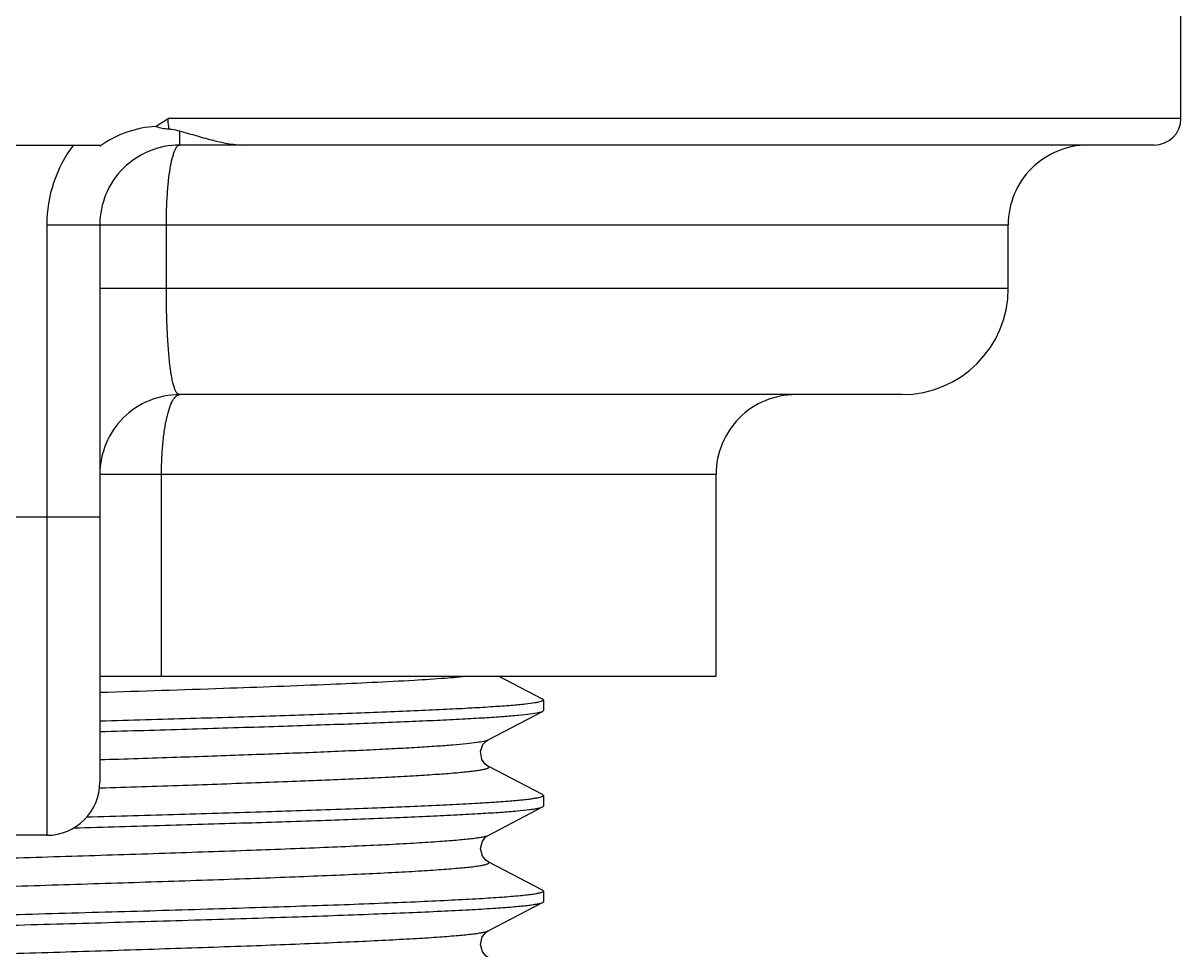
# Model space of a CAD drawing. Header units: millimetres. Extents: x 3495 to 4455, y 26793 to 27144.
# Drawn here: x 3812.52 to 3834.26, y 26970.63 to 26988.04 of the extents above; entities that cross this region are included whole.
import ezdxf

# ---------------------------------------------------------------- set-up
doc = ezdxf.new("R2010")
doc.units = ezdxf.units.MM

msp = doc.modelspace()

# ---------------------------------------------------------------- linework, layer by layer
for points in [[(3834.256, 26986.247), (3834.256, 26986.247), (3834.256, 26988.74), (3834.256, 26988.74)], [(3815.006, 26986.098), (3815.082, 26986.15), (3815.161, 26986.199), (3815.24, 26986.247)], [(3834.256, 26986.247), (3834.256, 26986.247), (3815.24, 26986.247), (3815.24, 26986.247)], [(3833.757, 26985.749), (3834.033, 26985.749), (3834.256, 26985.971), (3834.256, 26986.247)], [(3815.455, 26986.015), (3815.455, 26986.015), (3815.455, 26985.749), (3815.455, 26985.749)], [(3810.168, 26985.749), (3810.168, 26985.749), (3813.958, 26985.749), (3813.958, 26985.749)], [(3813.46, 26985.749), (3813.136, 26985.317), (3812.961, 26984.792), (3812.961, 26984.253)], [(3813.958, 26985.749), (3813.958, 26985.749), (3813.958, 26985.725), (3813.958, 26985.725)], [(3813.967, 26985.732), (3813.964, 26985.73), (3813.962, 26985.728), (3813.958, 26985.725)], [(3833.757, 26985.749), (3833.757, 26985.749), (3815.455, 26985.749), (3815.455, 26985.749)], [(3812.961, 26984.253), (3812.961, 26984.253), (3831.014, 26984.253), (3831.014, 26984.253)], [(3812.961, 26984.253), (3812.961, 26984.253), (3812.961, 26972.786), (3812.961, 26972.786)], [(3813.958, 26984.253), (3813.958, 26984.253), (3813.958, 26973.783), (3813.958, 26973.783)], [(3815.206, 26983.057), (3815.206, 26983.057), (3815.206, 26984.253), (3815.206, 26984.253)], [(3831.014, 26983.057), (3831.014, 26983.057), (3831.014, 26984.253), (3831.014, 26984.253)], [(3815.206, 26983.057), (3815.206, 26983.057), (3813.958, 26983.057), (3813.958, 26983.057)], [(3821.248, 26983.057), (3821.248, 26983.057), (3815.206, 26983.057), (3815.206, 26983.057)], [(3831.014, 26983.057), (3831.014, 26983.057), (3821.248, 26983.057), (3821.248, 26983.057)], [(3829.019, 26981.062), (3830.121, 26981.062), (3831.014, 26981.955), (3831.014, 26983.057)], [(3829.019, 26981.062), (3829.019, 26981.062), (3815.455, 26981.062), (3815.455, 26981.062)], [(3813.958, 26979.566), (3813.958, 26979.566), (3825.529, 26979.566), (3825.529, 26979.566)], [(3815.115, 26975.777), (3815.115, 26975.777), (3815.115, 26979.566), (3815.115, 26979.566)], [(3825.529, 26975.777), (3825.529, 26975.777), (3825.529, 26979.566), (3825.529, 26979.566)], [(3810.168, 26978.768), (3810.168, 26978.768), (3813.958, 26978.768), (3813.958, 26978.768)], [(3813.958, 26975.777), (3813.958, 26975.777), (3825.529, 26975.777), (3825.529, 26975.777)], [(3822.272, 26975.344), (3822.272, 26975.344), (3821.441, 26975.777), (3821.441, 26975.777)], [(3822.286, 26975.328), (3822.286, 26975.328), (3822.272, 26975.344), (3822.272, 26975.344)], [(3822.286, 26975.328), (3822.286, 26975.328), (3822.286, 26975.129), (3822.286, 26975.129)], [(3821.248, 26974.58), (3821.248, 26974.58), (3822.272, 26975.114), (3822.272, 26975.114)], [(3822.272, 26975.114), (3822.272, 26975.114), (3822.286, 26975.129), (3822.286, 26975.129)], [(3822.272, 26973.549), (3822.272, 26973.549), (3821.248, 26974.083), (3821.248, 26974.083)], [(3812.961, 26972.786), (3813.511, 26972.786), (3813.958, 26973.232), (3813.958, 26973.783)], [(3822.286, 26973.534), (3822.286, 26973.534), (3822.272, 26973.549), (3822.272, 26973.549)], [(3822.286, 26973.534), (3822.286, 26973.534), (3822.286, 26973.334), (3822.286, 26973.334)], [(3821.248, 26972.785), (3821.248, 26972.785), (3822.272, 26973.319), (3822.272, 26973.319)], [(3822.272, 26973.319), (3822.272, 26973.319), (3822.286, 26973.334), (3822.286, 26973.334)], [(3812.961, 26972.786), (3812.961, 26972.786), (3811.166, 26972.786), (3811.166, 26972.786)], [(3822.272, 26971.754), (3822.272, 26971.754), (3821.248, 26972.288), (3821.248, 26972.288)], [(3822.286, 26971.739), (3822.286, 26971.739), (3822.272, 26971.754), (3822.272, 26971.754)], [(3822.286, 26971.739), (3822.286, 26971.739), (3822.286, 26971.539), (3822.286, 26971.539)], [(3821.248, 26970.99), (3821.248, 26970.99), (3822.272, 26971.525), (3822.272, 26971.525)], [(3822.272, 26971.525), (3822.272, 26971.525), (3822.286, 26971.539), (3822.286, 26971.539)]]:
    msp.add_open_spline(points, degree=3)
for points, knots in [([(3815.006, 26986.098), (3814.822, 26986.088), (3814.637, 26986.051), (3814.462, 26985.99), (3814.462, 26985.99), (3814.286, 26985.928), (3814.119, 26985.841), (3813.967, 26985.732)], [0, 0, 0, 0, 0.5, 0.5, 0.5, 0.5, 1, 1, 1, 1]), ([(3815.01, 26986.098), (3815.049, 26986.085), (3815.089, 26986.074), (3815.13, 26986.067), (3815.13, 26986.067), (3815.171, 26986.059), (3815.214, 26986.054), (3815.256, 26986.051)], [0, 0, 0, 0, 0.5, 0.5, 0.5, 0.5, 1, 1, 1, 1]), ([(3815.256, 26986.051), (3815.254, 26986.066), (3815.251, 26986.082), (3815.25, 26986.098), (3815.25, 26986.098), (3815.243, 26986.148), (3815.24, 26986.197), (3815.24, 26986.247)], [0, 0, 0, 0, 0.5, 0.5, 0.5, 0.5, 1, 1, 1, 1]), ([(3815.256, 26986.051), (3815.273, 26986.049), (3815.29, 26986.048), (3815.307, 26986.045), (3815.307, 26986.045), (3815.357, 26986.039), (3815.406, 26986.029), (3815.455, 26986.015)], [0, 0, 0, 0, 0.5, 0.5, 0.5, 0.5, 1, 1, 1, 1]), ([(3815.455, 26986.015), (3815.564, 26985.984), (3815.673, 26985.951), (3815.782, 26985.921), (3815.782, 26985.921), (3815.887, 26985.89), (3815.991, 26985.861), (3816.097, 26985.834), (3816.097, 26985.834), (3816.291, 26985.786), (3816.489, 26985.749), (3816.688, 26985.749)], [0, 0, 0, 0, 0.333333, 0.333333, 0.333333, 0.333333, 0.666667, 0.666667, 0.666667, 0.666667, 1, 1, 1, 1]), ([(3815.455, 26985.749), (3815.058, 26985.749), (3814.677, 26985.591), (3814.396, 26985.311), (3814.396, 26985.311), (3814.116, 26985.03), (3813.958, 26984.649), (3813.958, 26984.253)], [0, 0, 0, 0, 0.5, 0.5, 0.5, 0.5, 1, 1, 1, 1]), ([(3815.206, 26984.253), (3815.206, 26984.443), (3815.212, 26984.634), (3815.225, 26984.826), (3815.225, 26984.826), (3815.231, 26984.912), (3815.239, 26984.998), (3815.248, 26985.084), (3815.248, 26985.084), (3815.256, 26985.16), (3815.266, 26985.235), (3815.279, 26985.311), (3815.279, 26985.311), (3815.289, 26985.373), (3815.301, 26985.435), (3815.317, 26985.496), (3815.317, 26985.496), (3815.323, 26985.522), (3815.329, 26985.547), (3815.338, 26985.572), (3815.338, 26985.572), (3815.344, 26985.593), (3815.351, 26985.614), (3815.359, 26985.635), (3815.359, 26985.635), (3815.366, 26985.651), (3815.374, 26985.668), (3815.382, 26985.684), (3815.382, 26985.684), (3815.389, 26985.696), (3815.397, 26985.709), (3815.406, 26985.72), (3815.406, 26985.72), (3815.419, 26985.735), (3815.436, 26985.749), (3815.455, 26985.749)], [0, 0, 0, 0, 0.111111, 0.111111, 0.111111, 0.111111, 0.222222, 0.222222, 0.222222, 0.222222, 0.333333, 0.333333, 0.333333, 0.333333, 0.444444, 0.444444, 0.444444, 0.444444, 0.555556, 0.555556, 0.555556, 0.555556, 0.666667, 0.666667, 0.666667, 0.666667, 0.777778, 0.777778, 0.777778, 0.777778, 0.888889, 0.888889, 0.888889, 0.888889, 1, 1, 1, 1]), ([(3832.511, 26985.749), (3832.113, 26985.749), (3831.733, 26985.591), (3831.453, 26985.311), (3831.453, 26985.311), (3831.172, 26985.03), (3831.014, 26984.649), (3831.014, 26984.253)], [0, 0, 0, 0, 0.5, 0.5, 0.5, 0.5, 1, 1, 1, 1]), ([(3815.455, 26981.062), (3815.445, 26981.062), (3815.435, 26981.066), (3815.426, 26981.071), (3815.426, 26981.071), (3815.416, 26981.078), (3815.407, 26981.087), (3815.4, 26981.098), (3815.4, 26981.098), (3815.39, 26981.112), (3815.382, 26981.127), (3815.375, 26981.143), (3815.375, 26981.143), (3815.365, 26981.164), (3815.358, 26981.185), (3815.351, 26981.206), (3815.351, 26981.206), (3815.343, 26981.233), (3815.335, 26981.259), (3815.328, 26981.286), (3815.328, 26981.286), (3815.321, 26981.318), (3815.314, 26981.351), (3815.308, 26981.384), (3815.308, 26981.384), (3815.293, 26981.465), (3815.281, 26981.546), (3815.272, 26981.627), (3815.272, 26981.627), (3815.26, 26981.727), (3815.251, 26981.828), (3815.244, 26981.928), (3815.244, 26981.928), (3815.235, 26982.045), (3815.228, 26982.161), (3815.223, 26982.276), (3815.223, 26982.276), (3815.217, 26982.403), (3815.213, 26982.531), (3815.21, 26982.658), (3815.21, 26982.658), (3815.208, 26982.791), (3815.206, 26982.924), (3815.206, 26983.057)], [0, 0, 0, 0, 0.090909, 0.090909, 0.090909, 0.090909, 0.181818, 0.181818, 0.181818, 0.181818, 0.272727, 0.272727, 0.272727, 0.272727, 0.363636, 0.363636, 0.363636, 0.363636, 0.454545, 0.454545, 0.454545, 0.454545, 0.545455, 0.545455, 0.545455, 0.545455, 0.636364, 0.636364, 0.636364, 0.636364, 0.727273, 0.727273, 0.727273, 0.727273, 0.818182, 0.818182, 0.818182, 0.818182, 0.909091, 0.909091, 0.909091, 0.909091, 1, 1, 1, 1]), ([(3815.455, 26981.062), (3815.058, 26981.062), (3814.677, 26980.905), (3814.396, 26980.624), (3814.396, 26980.624), (3814.116, 26980.344), (3813.958, 26979.963), (3813.958, 26979.566)], [0, 0, 0, 0, 0.5, 0.5, 0.5, 0.5, 1, 1, 1, 1]), ([(3815.115, 26979.566), (3815.115, 26979.664), (3815.117, 26979.761), (3815.122, 26979.858), (3815.122, 26979.858), (3815.126, 26979.951), (3815.132, 26980.045), (3815.141, 26980.138), (3815.141, 26980.138), (3815.149, 26980.225), (3815.16, 26980.311), (3815.172, 26980.398), (3815.172, 26980.398), (3815.184, 26980.473), (3815.197, 26980.549), (3815.215, 26980.624), (3815.215, 26980.624), (3815.229, 26980.687), (3815.245, 26980.749), (3815.266, 26980.81), (3815.266, 26980.81), (3815.282, 26980.857), (3815.3, 26980.905), (3815.324, 26980.949), (3815.324, 26980.949), (3815.334, 26980.965), (3815.344, 26980.982), (3815.356, 26980.998), (3815.356, 26980.998), (3815.366, 26981.01), (3815.376, 26981.023), (3815.388, 26981.033), (3815.388, 26981.033), (3815.407, 26981.049), (3815.431, 26981.062), (3815.455, 26981.062)], [0, 0, 0, 0, 0.111111, 0.111111, 0.111111, 0.111111, 0.222222, 0.222222, 0.222222, 0.222222, 0.333333, 0.333333, 0.333333, 0.333333, 0.444444, 0.444444, 0.444444, 0.444444, 0.555556, 0.555556, 0.555556, 0.555556, 0.666667, 0.666667, 0.666667, 0.666667, 0.777778, 0.777778, 0.777778, 0.777778, 0.888889, 0.888889, 0.888889, 0.888889, 1, 1, 1, 1]), ([(3827.024, 26981.062), (3826.628, 26981.062), (3826.247, 26980.905), (3825.966, 26980.624), (3825.966, 26980.624), (3825.686, 26980.344), (3825.529, 26979.963), (3825.529, 26979.566)], [0, 0, 0, 0, 0.5, 0.5, 0.5, 0.5, 1, 1, 1, 1]), ([(3813.965, 26975.471), (3814.735, 26975.496), (3815.505, 26975.521), (3816.276, 26975.548), (3816.276, 26975.548), (3816.947, 26975.572), (3817.618, 26975.597), (3818.288, 26975.624), (3818.288, 26975.624), (3818.812, 26975.647), (3819.334, 26975.67), (3819.858, 26975.701), (3819.858, 26975.701), (3820.051, 26975.712), (3820.246, 26975.725), (3820.439, 26975.739), (3820.439, 26975.739), (3820.584, 26975.75), (3820.728, 26975.762), (3820.872, 26975.777)], [0, 0, 0, 0, 0.2, 0.2, 0.2, 0.2, 0.4, 0.4, 0.4, 0.4, 0.6, 0.6, 0.6, 0.6, 0.8, 0.8, 0.8, 0.8, 1, 1, 1, 1]), ([(3813.962, 26974.933), (3814.529, 26974.949), (3815.096, 26974.966), (3815.662, 26974.983), (3815.662, 26974.983), (3816.194, 26974.999), (3816.725, 26975.015), (3817.256, 26975.032), (3817.256, 26975.032), (3817.736, 26975.048), (3818.215, 26975.064), (3818.694, 26975.082), (3818.694, 26975.082), (3818.91, 26975.089), (3819.126, 26975.097), (3819.342, 26975.107), (3819.342, 26975.107), (3819.539, 26975.114), (3819.737, 26975.122), (3819.935, 26975.131), (3819.935, 26975.131), (3820.113, 26975.139), (3820.291, 26975.147), (3820.469, 26975.156), (3820.469, 26975.156), (3820.626, 26975.163), (3820.783, 26975.171), (3820.94, 26975.18), (3820.94, 26975.18), (3821.076, 26975.188), (3821.21, 26975.196), (3821.345, 26975.205), (3821.345, 26975.205), (3821.457, 26975.213), (3821.569, 26975.22), (3821.681, 26975.229), (3821.681, 26975.229), (3821.769, 26975.237), (3821.857, 26975.245), (3821.944, 26975.254), (3821.944, 26975.254), (3822.008, 26975.261), (3822.071, 26975.269), (3822.134, 26975.279), (3822.134, 26975.279), (3822.157, 26975.283), (3822.178, 26975.287), (3822.201, 26975.292), (3822.201, 26975.292), (3822.217, 26975.295), (3822.233, 26975.299), (3822.248, 26975.304), (3822.248, 26975.304), (3822.258, 26975.307), (3822.267, 26975.31), (3822.277, 26975.316), (3822.277, 26975.316), (3822.282, 26975.319), (3822.286, 26975.323), (3822.286, 26975.328)], [0, 0, 0, 0, 0.066667, 0.066667, 0.066667, 0.066667, 0.133333, 0.133333, 0.133333, 0.133333, 0.2, 0.2, 0.2, 0.2, 0.266667, 0.266667, 0.266667, 0.266667, 0.333333, 0.333333, 0.333333, 0.333333, 0.4, 0.4, 0.4, 0.4, 0.466667, 0.466667, 0.466667, 0.466667, 0.533333, 0.533333, 0.533333, 0.533333, 0.6, 0.6, 0.6, 0.6, 0.666667, 0.666667, 0.666667, 0.666667, 0.733333, 0.733333, 0.733333, 0.733333, 0.8, 0.8, 0.8, 0.8, 0.866667, 0.866667, 0.866667, 0.866667, 0.933333, 0.933333, 0.933333, 0.933333, 1, 1, 1, 1]), ([(3813.962, 26974.733), (3814.508, 26974.749), (3815.053, 26974.765), (3815.598, 26974.782), (3815.598, 26974.782), (3816.111, 26974.797), (3816.625, 26974.812), (3817.137, 26974.829), (3817.137, 26974.829), (3817.604, 26974.844), (3818.07, 26974.86), (3818.537, 26974.876), (3818.537, 26974.876), (3818.944, 26974.891), (3819.351, 26974.906), (3819.757, 26974.924), (3819.757, 26974.924), (3819.935, 26974.931), (3820.112, 26974.94), (3820.29, 26974.948), (3820.29, 26974.948), (3820.448, 26974.955), (3820.607, 26974.963), (3820.766, 26974.971), (3820.766, 26974.971), (3820.904, 26974.979), (3821.043, 26974.987), (3821.181, 26974.995), (3821.181, 26974.995), (3821.298, 26975.003), (3821.416, 26975.01), (3821.534, 26975.018), (3821.534, 26975.018), (3821.629, 26975.026), (3821.726, 26975.033), (3821.821, 26975.043), (3821.821, 26975.043), (3821.894, 26975.049), (3821.967, 26975.057), (3822.04, 26975.067), (3822.04, 26975.067), (3822.091, 26975.072), (3822.142, 26975.08), (3822.192, 26975.09), (3822.192, 26975.09), (3822.207, 26975.093), (3822.224, 26975.097), (3822.241, 26975.102), (3822.241, 26975.102), (3822.251, 26975.105), (3822.262, 26975.109), (3822.272, 26975.114)], [0, 0, 0, 0, 0.076923, 0.076923, 0.076923, 0.076923, 0.153846, 0.153846, 0.153846, 0.153846, 0.230769, 0.230769, 0.230769, 0.230769, 0.307692, 0.307692, 0.307692, 0.307692, 0.384615, 0.384615, 0.384615, 0.384615, 0.461538, 0.461538, 0.461538, 0.461538, 0.538462, 0.538462, 0.538462, 0.538462, 0.615385, 0.615385, 0.615385, 0.615385, 0.692308, 0.692308, 0.692308, 0.692308, 0.769231, 0.769231, 0.769231, 0.769231, 0.846154, 0.846154, 0.846154, 0.846154, 0.923077, 0.923077, 0.923077, 0.923077, 1, 1, 1, 1]), ([(3813.958, 26974.207), (3814.437, 26974.222), (3814.915, 26974.238), (3815.394, 26974.254), (3815.394, 26974.254), (3815.843, 26974.269), (3816.292, 26974.284), (3816.741, 26974.301), (3816.741, 26974.301), (3817.149, 26974.316), (3817.557, 26974.33), (3817.964, 26974.347), (3817.964, 26974.347), (3818.321, 26974.361), (3818.676, 26974.377), (3819.032, 26974.394), (3819.032, 26974.394), (3819.187, 26974.401), (3819.342, 26974.409), (3819.497, 26974.417), (3819.497, 26974.417), (3819.636, 26974.424), (3819.775, 26974.432), (3819.914, 26974.44), (3819.914, 26974.44), (3820.035, 26974.448), (3820.157, 26974.455), (3820.278, 26974.463), (3820.278, 26974.463), (3820.382, 26974.471), (3820.485, 26974.478), (3820.588, 26974.487), (3820.588, 26974.487), (3820.673, 26974.493), (3820.758, 26974.501), (3820.841, 26974.51), (3820.841, 26974.51), (3820.906, 26974.517), (3820.972, 26974.524), (3821.037, 26974.533), (3821.037, 26974.533), (3821.082, 26974.54), (3821.127, 26974.546), (3821.172, 26974.556), (3821.172, 26974.556), (3821.187, 26974.56), (3821.203, 26974.564), (3821.217, 26974.568), (3821.217, 26974.568), (3821.228, 26974.571), (3821.238, 26974.575), (3821.248, 26974.58)], [0, 0, 0, 0, 0.076923, 0.076923, 0.076923, 0.076923, 0.153846, 0.153846, 0.153846, 0.153846, 0.230769, 0.230769, 0.230769, 0.230769, 0.307692, 0.307692, 0.307692, 0.307692, 0.384615, 0.384615, 0.384615, 0.384615, 0.461538, 0.461538, 0.461538, 0.461538, 0.538462, 0.538462, 0.538462, 0.538462, 0.615385, 0.615385, 0.615385, 0.615385, 0.692308, 0.692308, 0.692308, 0.692308, 0.769231, 0.769231, 0.769231, 0.769231, 0.846154, 0.846154, 0.846154, 0.846154, 0.923077, 0.923077, 0.923077, 0.923077, 1, 1, 1, 1]), ([(3821.248, 26974.083), (3821.248, 26974.083), (3821.24, 26974.087), (3821.24, 26974.087), (3821.24, 26974.087), (3821.24, 26974.087), (3821.195, 26974.121), (3821.195, 26974.121), (3821.195, 26974.121), (3821.195, 26974.121), (3821.13, 26974.212), (3821.13, 26974.212), (3821.13, 26974.212), (3821.13, 26974.212), (3821.104, 26974.359), (3821.104, 26974.359), (3821.104, 26974.359), (3821.104, 26974.359), (3821.151, 26974.489), (3821.151, 26974.489), (3821.151, 26974.489), (3821.151, 26974.489), (3821.212, 26974.556), (3821.212, 26974.556), (3821.212, 26974.556), (3821.212, 26974.556), (3821.248, 26974.58), (3821.248, 26974.58)], [0, 0, 0, 0, 0.142857, 0.142857, 0.142857, 0.142857, 0.285714, 0.285714, 0.285714, 0.285714, 0.428571, 0.428571, 0.428571, 0.428571, 0.571429, 0.571429, 0.571429, 0.571429, 0.714286, 0.714286, 0.714286, 0.714286, 0.857143, 0.857143, 0.857143, 0.857143, 1, 1, 1, 1]), ([(3813.962, 26973.677), (3814.483, 26973.693), (3815.003, 26973.71), (3815.524, 26973.727), (3815.524, 26973.727), (3816.008, 26973.744), (3816.493, 26973.76), (3816.977, 26973.779), (3816.977, 26973.779), (3817.2, 26973.786), (3817.425, 26973.795), (3817.648, 26973.804), (3817.648, 26973.804), (3817.857, 26973.812), (3818.066, 26973.82), (3818.275, 26973.829), (3818.275, 26973.829), (3818.468, 26973.837), (3818.66, 26973.846), (3818.853, 26973.854), (3818.853, 26973.854), (3819.028, 26973.863), (3819.203, 26973.871), (3819.377, 26973.88), (3819.377, 26973.88), (3819.533, 26973.888), (3819.689, 26973.896), (3819.844, 26973.905), (3819.844, 26973.905), (3819.979, 26973.913), (3820.114, 26973.922), (3820.249, 26973.931), (3820.249, 26973.931), (3820.363, 26973.938), (3820.477, 26973.947), (3820.59, 26973.956), (3820.59, 26973.956), (3820.638, 26973.96), (3820.687, 26973.964), (3820.735, 26973.969), (3820.735, 26973.969), (3820.777, 26973.973), (3820.821, 26973.977), (3820.863, 26973.981), (3820.863, 26973.981), (3820.9, 26973.986), (3820.937, 26973.99), (3820.974, 26973.994), (3820.974, 26973.994), (3821.005, 26973.998), (3821.036, 26974.002), (3821.067, 26974.007), (3821.067, 26974.007), (3821.092, 26974.011), (3821.117, 26974.015), (3821.142, 26974.02), (3821.142, 26974.02), (3821.161, 26974.023), (3821.18, 26974.027), (3821.2, 26974.032), (3821.2, 26974.032), (3821.207, 26974.034), (3821.214, 26974.036), (3821.221, 26974.039), (3821.221, 26974.039), (3821.227, 26974.04), (3821.233, 26974.043), (3821.239, 26974.045), (3821.239, 26974.045), (3821.243, 26974.047), (3821.247, 26974.049), (3821.251, 26974.051), (3821.251, 26974.051), (3821.254, 26974.053), (3821.257, 26974.055), (3821.259, 26974.058), (3821.259, 26974.058), (3821.262, 26974.06), (3821.263, 26974.061), (3821.264, 26974.064), (3821.264, 26974.064), (3821.264, 26974.066), (3821.264, 26974.069), (3821.263, 26974.07), (3821.263, 26974.07), (3821.262, 26974.073), (3821.259, 26974.075), (3821.258, 26974.077), (3821.258, 26974.077), (3821.254, 26974.08), (3821.251, 26974.081), (3821.248, 26974.083)], [0, 0, 0, 0, 0.043478, 0.043478, 0.043478, 0.043478, 0.086957, 0.086957, 0.086957, 0.086957, 0.130435, 0.130435, 0.130435, 0.130435, 0.173913, 0.173913, 0.173913, 0.173913, 0.217391, 0.217391, 0.217391, 0.217391, 0.26087, 0.26087, 0.26087, 0.26087, 0.304348, 0.304348, 0.304348, 0.304348, 0.347826, 0.347826, 0.347826, 0.347826, 0.391304, 0.391304, 0.391304, 0.391304, 0.434783, 0.434783, 0.434783, 0.434783, 0.478261, 0.478261, 0.478261, 0.478261, 0.521739, 0.521739, 0.521739, 0.521739, 0.565217, 0.565217, 0.565217, 0.565217, 0.608696, 0.608696, 0.608696, 0.608696, 0.652174, 0.652174, 0.652174, 0.652174, 0.695652, 0.695652, 0.695652, 0.695652, 0.73913, 0.73913, 0.73913, 0.73913, 0.782609, 0.782609, 0.782609, 0.782609, 0.826087, 0.826087, 0.826087, 0.826087, 0.869565, 0.869565, 0.869565, 0.869565, 0.913043, 0.913043, 0.913043, 0.913043, 0.956522, 0.956522, 0.956522, 0.956522, 1, 1, 1, 1]), ([(3813.707, 26973.131), (3814.288, 26973.147), (3814.87, 26973.165), (3815.451, 26973.181), (3815.451, 26973.181), (3815.996, 26973.198), (3816.542, 26973.215), (3817.088, 26973.232), (3817.088, 26973.232), (3817.583, 26973.248), (3818.077, 26973.264), (3818.571, 26973.282), (3818.571, 26973.282), (3818.794, 26973.29), (3819.017, 26973.298), (3819.239, 26973.308), (3819.239, 26973.308), (3819.444, 26973.315), (3819.647, 26973.323), (3819.852, 26973.333), (3819.852, 26973.333), (3820.036, 26973.34), (3820.22, 26973.348), (3820.404, 26973.357), (3820.404, 26973.357), (3820.567, 26973.366), (3820.729, 26973.374), (3820.892, 26973.382), (3820.892, 26973.382), (3821.032, 26973.391), (3821.171, 26973.399), (3821.311, 26973.408), (3821.311, 26973.408), (3821.427, 26973.416), (3821.543, 26973.424), (3821.659, 26973.433), (3821.659, 26973.433), (3821.75, 26973.441), (3821.841, 26973.449), (3821.932, 26973.458), (3821.932, 26973.458), (3821.968, 26973.462), (3822.004, 26973.466), (3822.04, 26973.47), (3822.04, 26973.47), (3822.07, 26973.475), (3822.099, 26973.479), (3822.129, 26973.484), (3822.129, 26973.484), (3822.152, 26973.487), (3822.174, 26973.491), (3822.197, 26973.496), (3822.197, 26973.496), (3822.214, 26973.5), (3822.232, 26973.504), (3822.247, 26973.509), (3822.247, 26973.509), (3822.257, 26973.511), (3822.267, 26973.515), (3822.277, 26973.521), (3822.277, 26973.521), (3822.281, 26973.524), (3822.286, 26973.529), (3822.286, 26973.534)], [0, 0, 0, 0, 0.0625, 0.0625, 0.0625, 0.0625, 0.125, 0.125, 0.125, 0.125, 0.1875, 0.1875, 0.1875, 0.1875, 0.25, 0.25, 0.25, 0.25, 0.3125, 0.3125, 0.3125, 0.3125, 0.375, 0.375, 0.375, 0.375, 0.4375, 0.4375, 0.4375, 0.4375, 0.5, 0.5, 0.5, 0.5, 0.5625, 0.5625, 0.5625, 0.5625, 0.625, 0.625, 0.625, 0.625, 0.6875, 0.6875, 0.6875, 0.6875, 0.75, 0.75, 0.75, 0.75, 0.8125, 0.8125, 0.8125, 0.8125, 0.875, 0.875, 0.875, 0.875, 0.9375, 0.9375, 0.9375, 0.9375, 1, 1, 1, 1]), ([(3813.469, 26972.925), (3814.041, 26972.941), (3814.613, 26972.958), (3815.185, 26972.974), (3815.185, 26972.974), (3815.726, 26972.99), (3816.267, 26973.007), (3816.809, 26973.023), (3816.809, 26973.023), (3817.303, 26973.039), (3817.798, 26973.055), (3818.292, 26973.072), (3818.292, 26973.072), (3818.725, 26973.088), (3819.158, 26973.104), (3819.59, 26973.122), (3819.59, 26973.122), (3819.78, 26973.13), (3819.969, 26973.138), (3820.158, 26973.146), (3820.158, 26973.146), (3820.327, 26973.155), (3820.497, 26973.162), (3820.665, 26973.171), (3820.665, 26973.171), (3820.813, 26973.179), (3820.961, 26973.187), (3821.109, 26973.196), (3821.109, 26973.196), (3821.235, 26973.204), (3821.361, 26973.211), (3821.486, 26973.22), (3821.486, 26973.22), (3821.588, 26973.228), (3821.691, 26973.236), (3821.792, 26973.245), (3821.792, 26973.245), (3821.871, 26973.252), (3821.949, 26973.26), (3822.026, 26973.269), (3822.026, 26973.269), (3822.056, 26973.274), (3822.086, 26973.278), (3822.116, 26973.282), (3822.116, 26973.282), (3822.14, 26973.286), (3822.163, 26973.289), (3822.187, 26973.294), (3822.187, 26973.294), (3822.204, 26973.298), (3822.222, 26973.302), (3822.239, 26973.307), (3822.239, 26973.307), (3822.251, 26973.31), (3822.261, 26973.313), (3822.272, 26973.319)], [0, 0, 0, 0, 0.071429, 0.071429, 0.071429, 0.071429, 0.142857, 0.142857, 0.142857, 0.142857, 0.214286, 0.214286, 0.214286, 0.214286, 0.285714, 0.285714, 0.285714, 0.285714, 0.357143, 0.357143, 0.357143, 0.357143, 0.428571, 0.428571, 0.428571, 0.428571, 0.5, 0.5, 0.5, 0.5, 0.571429, 0.571429, 0.571429, 0.571429, 0.642857, 0.642857, 0.642857, 0.642857, 0.714286, 0.714286, 0.714286, 0.714286, 0.785714, 0.785714, 0.785714, 0.785714, 0.857143, 0.857143, 0.857143, 0.857143, 0.928571, 0.928571, 0.928571, 0.928571, 1, 1, 1, 1]), ([(3802.879, 26971.888), (3802.872, 26971.891), (3802.865, 26971.895), (3802.863, 26971.902), (3802.863, 26971.902), (3802.862, 26971.903), (3802.862, 26971.907), (3802.863, 26971.908), (3802.863, 26971.908), (3802.864, 26971.912), (3802.867, 26971.913), (3802.869, 26971.916), (3802.869, 26971.916), (3802.873, 26971.918), (3802.877, 26971.921), (3802.881, 26971.923), (3802.881, 26971.923), (3802.887, 26971.925), (3802.892, 26971.927), (3802.898, 26971.93), (3802.898, 26971.93), (3802.905, 26971.932), (3802.913, 26971.934), (3802.921, 26971.937), (3802.921, 26971.937), (3802.93, 26971.939), (3802.939, 26971.942), (3802.948, 26971.943), (3802.948, 26971.943), (3802.972, 26971.949), (3802.996, 26971.953), (3803.021, 26971.957), (3803.021, 26971.957), (3803.052, 26971.963), (3803.083, 26971.967), (3803.115, 26971.972), (3803.115, 26971.972), (3803.154, 26971.977), (3803.192, 26971.982), (3803.231, 26971.986), (3803.231, 26971.986), (3803.277, 26971.991), (3803.323, 26971.996), (3803.368, 26972), (3803.368, 26972), (3803.421, 26972.005), (3803.474, 26972.01), (3803.526, 26972.014), (3803.526, 26972.014), (3803.586, 26972.019), (3803.645, 26972.023), (3803.705, 26972.028), (3803.705, 26972.028), (3803.844, 26972.038), (3803.983, 26972.047), (3804.122, 26972.055), (3804.122, 26972.055), (3804.287, 26972.066), (3804.451, 26972.075), (3804.616, 26972.084), (3804.616, 26972.084), (3804.804, 26972.094), (3804.993, 26972.103), (3805.181, 26972.112), (3805.181, 26972.112), (3805.392, 26972.122), (3805.603, 26972.131), (3805.813, 26972.14), (3805.813, 26972.14), (3806.044, 26972.149), (3806.274, 26972.159), (3806.505, 26972.168), (3806.505, 26972.168), (3806.754, 26972.178), (3807.002, 26972.187), (3807.25, 26972.196), (3807.25, 26972.196), (3807.515, 26972.206), (3807.778, 26972.215), (3808.042, 26972.224), (3808.042, 26972.224), (3808.606, 26972.243), (3809.17, 26972.262), (3809.734, 26972.28), (3809.734, 26972.28), (3810.328, 26972.299), (3810.921, 26972.318), (3811.515, 26972.336), (3811.515, 26972.336), (3812.116, 26972.355), (3812.717, 26972.374), (3813.318, 26972.392), (3813.318, 26972.392), (3813.902, 26972.41), (3814.487, 26972.429), (3815.072, 26972.448), (3815.072, 26972.448), (3815.618, 26972.467), (3816.164, 26972.485), (3816.71, 26972.504), (3816.71, 26972.504), (3817.197, 26972.522), (3817.683, 26972.541), (3818.17, 26972.561), (3818.17, 26972.561), (3818.385, 26972.57), (3818.6, 26972.579), (3818.815, 26972.589), (3818.815, 26972.589), (3819.008, 26972.597), (3819.202, 26972.606), (3819.395, 26972.616), (3819.395, 26972.616), (3819.565, 26972.625), (3819.735, 26972.635), (3819.905, 26972.645), (3819.905, 26972.645), (3820.05, 26972.654), (3820.194, 26972.663), (3820.339, 26972.673), (3820.339, 26972.673), (3820.457, 26972.681), (3820.575, 26972.69), (3820.693, 26972.701), (3820.693, 26972.701), (3820.783, 26972.709), (3820.874, 26972.718), (3820.964, 26972.728), (3820.964, 26972.728), (3820.998, 26972.733), (3821.033, 26972.738), (3821.067, 26972.743), (3821.067, 26972.743), (3821.095, 26972.747), (3821.122, 26972.752), (3821.15, 26972.757), (3821.15, 26972.757), (3821.17, 26972.761), (3821.19, 26972.765), (3821.21, 26972.771), (3821.21, 26972.771), (3821.223, 26972.774), (3821.235, 26972.778), (3821.248, 26972.785)], [0, 0, 0, 0, 0.027778, 0.027778, 0.027778, 0.027778, 0.055556, 0.055556, 0.055556, 0.055556, 0.083333, 0.083333, 0.083333, 0.083333, 0.111111, 0.111111, 0.111111, 0.111111, 0.138889, 0.138889, 0.138889, 0.138889, 0.166667, 0.166667, 0.166667, 0.166667, 0.194444, 0.194444, 0.194444, 0.194444, 0.222222, 0.222222, 0.222222, 0.222222, 0.25, 0.25, 0.25, 0.25, 0.277778, 0.277778, 0.277778, 0.277778, 0.305556, 0.305556, 0.305556, 0.305556, 0.333333, 0.333333, 0.333333, 0.333333, 0.361111, 0.361111, 0.361111, 0.361111, 0.388889, 0.388889, 0.388889, 0.388889, 0.416667, 0.416667, 0.416667, 0.416667, 0.444444, 0.444444, 0.444444, 0.444444, 0.472222, 0.472222, 0.472222, 0.472222, 0.5, 0.5, 0.5, 0.5, 0.527778, 0.527778, 0.527778, 0.527778, 0.555556, 0.555556, 0.555556, 0.555556, 0.583333, 0.583333, 0.583333, 0.583333, 0.611111, 0.611111, 0.611111, 0.611111, 0.638889, 0.638889, 0.638889, 0.638889, 0.666667, 0.666667, 0.666667, 0.666667, 0.694444, 0.694444, 0.694444, 0.694444, 0.722222, 0.722222, 0.722222, 0.722222, 0.75, 0.75, 0.75, 0.75, 0.777778, 0.777778, 0.777778, 0.777778, 0.805556, 0.805556, 0.805556, 0.805556, 0.833333, 0.833333, 0.833333, 0.833333, 0.861111, 0.861111, 0.861111, 0.861111, 0.888889, 0.888889, 0.888889, 0.888889, 0.916667, 0.916667, 0.916667, 0.916667, 0.944444, 0.944444, 0.944444, 0.944444, 0.972222, 0.972222, 0.972222, 0.972222, 1, 1, 1, 1]), ([(3821.248, 26972.288), (3821.248, 26972.288), (3821.206, 26972.316), (3821.206, 26972.316), (3821.206, 26972.316), (3821.206, 26972.316), (3821.14, 26972.397), (3821.14, 26972.397), (3821.14, 26972.397), (3821.14, 26972.397), (3821.102, 26972.54), (3821.102, 26972.54), (3821.102, 26972.54), (3821.102, 26972.54), (3821.141, 26972.677), (3821.141, 26972.677), (3821.141, 26972.677), (3821.141, 26972.677), (3821.203, 26972.754), (3821.203, 26972.754), (3821.203, 26972.754), (3821.203, 26972.754), (3821.248, 26972.785), (3821.248, 26972.785)], [0, 0, 0, 0, 0.166667, 0.166667, 0.166667, 0.166667, 0.333333, 0.333333, 0.333333, 0.333333, 0.5, 0.5, 0.5, 0.5, 0.666667, 0.666667, 0.666667, 0.666667, 0.833333, 0.833333, 0.833333, 0.833333, 1, 1, 1, 1]), ([(3802.879, 26971.391), (3802.891, 26971.397), (3802.904, 26971.402), (3802.916, 26971.405), (3802.916, 26971.405), (3802.936, 26971.411), (3802.956, 26971.415), (3802.976, 26971.419), (3802.976, 26971.419), (3803.004, 26971.424), (3803.031, 26971.429), (3803.059, 26971.433), (3803.059, 26971.433), (3803.093, 26971.438), (3803.128, 26971.443), (3803.162, 26971.447), (3803.162, 26971.447), (3803.252, 26971.458), (3803.343, 26971.467), (3803.433, 26971.475), (3803.433, 26971.475), (3803.551, 26971.485), (3803.669, 26971.495), (3803.787, 26971.503), (3803.787, 26971.503), (3803.932, 26971.514), (3804.077, 26971.523), (3804.222, 26971.531), (3804.222, 26971.531), (3804.391, 26971.541), (3804.561, 26971.55), (3804.731, 26971.559), (3804.731, 26971.559), (3804.925, 26971.569), (3805.118, 26971.579), (3805.311, 26971.587), (3805.311, 26971.587), (3805.526, 26971.597), (3805.742, 26971.606), (3805.956, 26971.615), (3805.956, 26971.615), (3806.443, 26971.636), (3806.93, 26971.654), (3807.416, 26971.672), (3807.416, 26971.672), (3807.963, 26971.691), (3808.508, 26971.71), (3809.054, 26971.727), (3809.054, 26971.727), (3809.639, 26971.746), (3810.224, 26971.765), (3810.808, 26971.784), (3810.808, 26971.784), (3811.409, 26971.802), (3812.01, 26971.821), (3812.611, 26971.839), (3812.611, 26971.839), (3813.205, 26971.858), (3813.799, 26971.877), (3814.392, 26971.896), (3814.392, 26971.896), (3814.956, 26971.913), (3815.52, 26971.932), (3816.084, 26971.952), (3816.084, 26971.952), (3816.348, 26971.961), (3816.612, 26971.97), (3816.876, 26971.98), (3816.876, 26971.98), (3817.124, 26971.989), (3817.372, 26971.998), (3817.621, 26972.008), (3817.621, 26972.008), (3817.852, 26972.017), (3818.082, 26972.026), (3818.313, 26972.036), (3818.313, 26972.036), (3818.523, 26972.045), (3818.734, 26972.054), (3818.945, 26972.064), (3818.945, 26972.064), (3819.133, 26972.073), (3819.322, 26972.082), (3819.51, 26972.092), (3819.51, 26972.092), (3819.675, 26972.1), (3819.839, 26972.11), (3820.004, 26972.12), (3820.004, 26972.12), (3820.144, 26972.129), (3820.282, 26972.138), (3820.421, 26972.148), (3820.421, 26972.148), (3820.481, 26972.153), (3820.541, 26972.157), (3820.6, 26972.162), (3820.6, 26972.162), (3820.653, 26972.167), (3820.705, 26972.171), (3820.758, 26972.176), (3820.758, 26972.176), (3820.804, 26972.18), (3820.85, 26972.185), (3820.895, 26972.19), (3820.895, 26972.19), (3820.934, 26972.194), (3820.973, 26972.199), (3821.011, 26972.204), (3821.011, 26972.204), (3821.043, 26972.208), (3821.074, 26972.213), (3821.106, 26972.218), (3821.106, 26972.218), (3821.13, 26972.222), (3821.154, 26972.227), (3821.178, 26972.232), (3821.178, 26972.232), (3821.187, 26972.234), (3821.196, 26972.237), (3821.206, 26972.239), (3821.206, 26972.239), (3821.214, 26972.242), (3821.221, 26972.243), (3821.229, 26972.247), (3821.229, 26972.247), (3821.234, 26972.248), (3821.24, 26972.251), (3821.245, 26972.253), (3821.245, 26972.253), (3821.249, 26972.255), (3821.254, 26972.257), (3821.257, 26972.26), (3821.257, 26972.26), (3821.259, 26972.262), (3821.262, 26972.264), (3821.263, 26972.267), (3821.263, 26972.267), (3821.264, 26972.27), (3821.264, 26972.272), (3821.264, 26972.274), (3821.264, 26972.274), (3821.262, 26972.281), (3821.254, 26972.285), (3821.248, 26972.288)], [0, 0, 0, 0, 0.027778, 0.027778, 0.027778, 0.027778, 0.055556, 0.055556, 0.055556, 0.055556, 0.083333, 0.083333, 0.083333, 0.083333, 0.111111, 0.111111, 0.111111, 0.111111, 0.138889, 0.138889, 0.138889, 0.138889, 0.166667, 0.166667, 0.166667, 0.166667, 0.194444, 0.194444, 0.194444, 0.194444, 0.222222, 0.222222, 0.222222, 0.222222, 0.25, 0.25, 0.25, 0.25, 0.277778, 0.277778, 0.277778, 0.277778, 0.305556, 0.305556, 0.305556, 0.305556, 0.333333, 0.333333, 0.333333, 0.333333, 0.361111, 0.361111, 0.361111, 0.361111, 0.388889, 0.388889, 0.388889, 0.388889, 0.416667, 0.416667, 0.416667, 0.416667, 0.444444, 0.444444, 0.444444, 0.444444, 0.472222, 0.472222, 0.472222, 0.472222, 0.5, 0.5, 0.5, 0.5, 0.527778, 0.527778, 0.527778, 0.527778, 0.555556, 0.555556, 0.555556, 0.555556, 0.583333, 0.583333, 0.583333, 0.583333, 0.611111, 0.611111, 0.611111, 0.611111, 0.638889, 0.638889, 0.638889, 0.638889, 0.666667, 0.666667, 0.666667, 0.666667, 0.694444, 0.694444, 0.694444, 0.694444, 0.722222, 0.722222, 0.722222, 0.722222, 0.75, 0.75, 0.75, 0.75, 0.777778, 0.777778, 0.777778, 0.777778, 0.805556, 0.805556, 0.805556, 0.805556, 0.833333, 0.833333, 0.833333, 0.833333, 0.861111, 0.861111, 0.861111, 0.861111, 0.888889, 0.888889, 0.888889, 0.888889, 0.916667, 0.916667, 0.916667, 0.916667, 0.944444, 0.944444, 0.944444, 0.944444, 0.972222, 0.972222, 0.972222, 0.972222, 1, 1, 1, 1]), ([(3812.063, 26971.29), (3812.728, 26971.308), (3813.392, 26971.328), (3814.058, 26971.347), (3814.058, 26971.347), (3814.697, 26971.364), (3815.336, 26971.383), (3815.976, 26971.402), (3815.976, 26971.402), (3816.278, 26971.412), (3816.58, 26971.421), (3816.882, 26971.431), (3816.882, 26971.431), (3817.17, 26971.44), (3817.456, 26971.449), (3817.743, 26971.459), (3817.743, 26971.459), (3818.011, 26971.467), (3818.281, 26971.477), (3818.549, 26971.486), (3818.549, 26971.486), (3818.797, 26971.495), (3819.044, 26971.505), (3819.293, 26971.515), (3819.293, 26971.515), (3819.517, 26971.524), (3819.741, 26971.533), (3819.966, 26971.543), (3819.966, 26971.543), (3820.165, 26971.551), (3820.365, 26971.56), (3820.564, 26971.571), (3820.564, 26971.571), (3820.736, 26971.579), (3820.908, 26971.588), (3821.08, 26971.598), (3821.08, 26971.598), (3821.223, 26971.607), (3821.366, 26971.617), (3821.509, 26971.627), (3821.509, 26971.627), (3821.622, 26971.635), (3821.734, 26971.644), (3821.847, 26971.655), (3821.847, 26971.655), (3821.891, 26971.659), (3821.936, 26971.663), (3821.981, 26971.669), (3821.981, 26971.669), (3822.017, 26971.673), (3822.054, 26971.677), (3822.09, 26971.683), (3822.09, 26971.683), (3822.119, 26971.687), (3822.148, 26971.692), (3822.176, 26971.697), (3822.176, 26971.697), (3822.197, 26971.701), (3822.218, 26971.706), (3822.237, 26971.711), (3822.237, 26971.711), (3822.25, 26971.714), (3822.261, 26971.717), (3822.275, 26971.725), (3822.275, 26971.725), (3822.281, 26971.728), (3822.286, 26971.733), (3822.286, 26971.739)], [0, 0, 0, 0, 0.058824, 0.058824, 0.058824, 0.058824, 0.117647, 0.117647, 0.117647, 0.117647, 0.176471, 0.176471, 0.176471, 0.176471, 0.235294, 0.235294, 0.235294, 0.235294, 0.294118, 0.294118, 0.294118, 0.294118, 0.352941, 0.352941, 0.352941, 0.352941, 0.411765, 0.411765, 0.411765, 0.411765, 0.470588, 0.470588, 0.470588, 0.470588, 0.529412, 0.529412, 0.529412, 0.529412, 0.588235, 0.588235, 0.588235, 0.588235, 0.647059, 0.647059, 0.647059, 0.647059, 0.705882, 0.705882, 0.705882, 0.705882, 0.764706, 0.764706, 0.764706, 0.764706, 0.823529, 0.823529, 0.823529, 0.823529, 0.882353, 0.882353, 0.882353, 0.882353, 0.941176, 0.941176, 0.941176, 0.941176, 1, 1, 1, 1]), ([(3812.063, 26971.091), (3812.705, 26971.109), (3813.348, 26971.127), (3813.991, 26971.145), (3813.991, 26971.145), (3814.61, 26971.162), (3815.23, 26971.181), (3815.849, 26971.199), (3815.849, 26971.199), (3816.423, 26971.216), (3816.997, 26971.235), (3817.571, 26971.254), (3817.571, 26971.254), (3818.08, 26971.27), (3818.587, 26971.288), (3819.096, 26971.308), (3819.096, 26971.308), (3819.319, 26971.316), (3819.544, 26971.325), (3819.767, 26971.334), (3819.767, 26971.334), (3819.967, 26971.343), (3820.168, 26971.352), (3820.369, 26971.362), (3820.369, 26971.362), (3820.544, 26971.37), (3820.72, 26971.379), (3820.895, 26971.389), (3820.895, 26971.389), (3821.045, 26971.397), (3821.195, 26971.406), (3821.343, 26971.416), (3821.343, 26971.416), (3821.465, 26971.424), (3821.587, 26971.433), (3821.708, 26971.443), (3821.708, 26971.443), (3821.8, 26971.451), (3821.893, 26971.459), (3821.986, 26971.47), (3821.986, 26971.47), (3822.021, 26971.474), (3822.056, 26971.479), (3822.091, 26971.484), (3822.091, 26971.484), (3822.119, 26971.487), (3822.147, 26971.492), (3822.174, 26971.497), (3822.174, 26971.497), (3822.194, 26971.501), (3822.215, 26971.505), (3822.235, 26971.51), (3822.235, 26971.51), (3822.247, 26971.514), (3822.261, 26971.518), (3822.272, 26971.525)], [0, 0, 0, 0, 0.071429, 0.071429, 0.071429, 0.071429, 0.142857, 0.142857, 0.142857, 0.142857, 0.214286, 0.214286, 0.214286, 0.214286, 0.285714, 0.285714, 0.285714, 0.285714, 0.357143, 0.357143, 0.357143, 0.357143, 0.428571, 0.428571, 0.428571, 0.428571, 0.5, 0.5, 0.5, 0.5, 0.571429, 0.571429, 0.571429, 0.571429, 0.642857, 0.642857, 0.642857, 0.642857, 0.714286, 0.714286, 0.714286, 0.714286, 0.785714, 0.785714, 0.785714, 0.785714, 0.857143, 0.857143, 0.857143, 0.857143, 0.928571, 0.928571, 0.928571, 0.928571, 1, 1, 1, 1]), ([(3802.879, 26970.093), (3802.872, 26970.096), (3802.865, 26970.1), (3802.863, 26970.107), (3802.863, 26970.107), (3802.862, 26970.109), (3802.862, 26970.112), (3802.863, 26970.114), (3802.863, 26970.114), (3802.864, 26970.117), (3802.867, 26970.119), (3802.869, 26970.121), (3802.869, 26970.121), (3802.873, 26970.124), (3802.877, 26970.126), (3802.881, 26970.128), (3802.881, 26970.128), (3802.887, 26970.13), (3802.892, 26970.133), (3802.898, 26970.134), (3802.898, 26970.134), (3802.906, 26970.138), (3802.913, 26970.139), (3802.921, 26970.142), (3802.921, 26970.142), (3802.93, 26970.144), (3802.939, 26970.147), (3802.949, 26970.149), (3802.949, 26970.149), (3802.972, 26970.154), (3802.997, 26970.159), (3803.021, 26970.163), (3803.021, 26970.163), (3803.053, 26970.168), (3803.084, 26970.173), (3803.115, 26970.177), (3803.115, 26970.177), (3803.154, 26970.182), (3803.192, 26970.187), (3803.231, 26970.191), (3803.231, 26970.191), (3803.277, 26970.196), (3803.323, 26970.201), (3803.368, 26970.205), (3803.368, 26970.205), (3803.421, 26970.21), (3803.474, 26970.214), (3803.526, 26970.219), (3803.526, 26970.219), (3803.586, 26970.224), (3803.646, 26970.228), (3803.705, 26970.233), (3803.705, 26970.233), (3803.845, 26970.243), (3803.983, 26970.252), (3804.123, 26970.261), (3804.123, 26970.261), (3804.287, 26970.272), (3804.452, 26970.281), (3804.616, 26970.289), (3804.616, 26970.289), (3804.805, 26970.299), (3804.994, 26970.308), (3805.181, 26970.317), (3805.181, 26970.317), (3805.393, 26970.327), (3805.603, 26970.336), (3805.814, 26970.345), (3805.814, 26970.345), (3806.044, 26970.355), (3806.275, 26970.365), (3806.506, 26970.373), (3806.506, 26970.373), (3806.754, 26970.383), (3807.003, 26970.392), (3807.251, 26970.401), (3807.251, 26970.401), (3807.515, 26970.411), (3807.779, 26970.42), (3808.043, 26970.429), (3808.043, 26970.429), (3808.606, 26970.448), (3809.171, 26970.468), (3809.735, 26970.485), (3809.735, 26970.485), (3810.328, 26970.504), (3810.922, 26970.523), (3811.515, 26970.542), (3811.515, 26970.542), (3812.116, 26970.56), (3812.717, 26970.579), (3813.318, 26970.597), (3813.318, 26970.597), (3813.903, 26970.616), (3814.488, 26970.635), (3815.072, 26970.654), (3815.072, 26970.654), (3815.618, 26970.671), (3816.164, 26970.69), (3816.71, 26970.709), (3816.71, 26970.709), (3817.197, 26970.727), (3817.683, 26970.746), (3818.17, 26970.766), (3818.17, 26970.766), (3818.385, 26970.775), (3818.601, 26970.784), (3818.815, 26970.794), (3818.815, 26970.794), (3819.008, 26970.802), (3819.202, 26970.812), (3819.396, 26970.822), (3819.396, 26970.822), (3819.565, 26970.831), (3819.735, 26970.84), (3819.905, 26970.85), (3819.905, 26970.85), (3820.05, 26970.858), (3820.194, 26970.867), (3820.339, 26970.878), (3820.339, 26970.878), (3820.457, 26970.886), (3820.575, 26970.896), (3820.693, 26970.906), (3820.693, 26970.906), (3820.783, 26970.914), (3820.874, 26970.923), (3820.964, 26970.934), (3820.964, 26970.934), (3820.998, 26970.938), (3821.033, 26970.943), (3821.067, 26970.948), (3821.067, 26970.948), (3821.095, 26970.952), (3821.122, 26970.957), (3821.15, 26970.962), (3821.15, 26970.962), (3821.17, 26970.966), (3821.19, 26970.97), (3821.21, 26970.976), (3821.21, 26970.976), (3821.223, 26970.979), (3821.235, 26970.984), (3821.248, 26970.99)], [0, 0, 0, 0, 0.027778, 0.027778, 0.027778, 0.027778, 0.055556, 0.055556, 0.055556, 0.055556, 0.083333, 0.083333, 0.083333, 0.083333, 0.111111, 0.111111, 0.111111, 0.111111, 0.138889, 0.138889, 0.138889, 0.138889, 0.166667, 0.166667, 0.166667, 0.166667, 0.194444, 0.194444, 0.194444, 0.194444, 0.222222, 0.222222, 0.222222, 0.222222, 0.25, 0.25, 0.25, 0.25, 0.277778, 0.277778, 0.277778, 0.277778, 0.305556, 0.305556, 0.305556, 0.305556, 0.333333, 0.333333, 0.333333, 0.333333, 0.361111, 0.361111, 0.361111, 0.361111, 0.388889, 0.388889, 0.388889, 0.388889, 0.416667, 0.416667, 0.416667, 0.416667, 0.444444, 0.444444, 0.444444, 0.444444, 0.472222, 0.472222, 0.472222, 0.472222, 0.5, 0.5, 0.5, 0.5, 0.527778, 0.527778, 0.527778, 0.527778, 0.555556, 0.555556, 0.555556, 0.555556, 0.583333, 0.583333, 0.583333, 0.583333, 0.611111, 0.611111, 0.611111, 0.611111, 0.638889, 0.638889, 0.638889, 0.638889, 0.666667, 0.666667, 0.666667, 0.666667, 0.694444, 0.694444, 0.694444, 0.694444, 0.722222, 0.722222, 0.722222, 0.722222, 0.75, 0.75, 0.75, 0.75, 0.777778, 0.777778, 0.777778, 0.777778, 0.805556, 0.805556, 0.805556, 0.805556, 0.833333, 0.833333, 0.833333, 0.833333, 0.861111, 0.861111, 0.861111, 0.861111, 0.888889, 0.888889, 0.888889, 0.888889, 0.916667, 0.916667, 0.916667, 0.916667, 0.944444, 0.944444, 0.944444, 0.944444, 0.972222, 0.972222, 0.972222, 0.972222, 1, 1, 1, 1]), ([(3821.248, 26970.493), (3821.248, 26970.493), (3821.21, 26970.519), (3821.21, 26970.519), (3821.21, 26970.519), (3821.21, 26970.519), (3821.143, 26970.596), (3821.143, 26970.596), (3821.143, 26970.596), (3821.143, 26970.596), (3821.102, 26970.738), (3821.102, 26970.738), (3821.102, 26970.738), (3821.102, 26970.738), (3821.138, 26970.878), (3821.138, 26970.878), (3821.138, 26970.878), (3821.138, 26970.878), (3821.202, 26970.959), (3821.202, 26970.959), (3821.202, 26970.959), (3821.202, 26970.959), (3821.244, 26970.989), (3821.244, 26970.989), (3821.244, 26970.989), (3821.244, 26970.989), (3821.248, 26970.99), (3821.248, 26970.99)], [0, 0, 0, 0, 0.142857, 0.142857, 0.142857, 0.142857, 0.285714, 0.285714, 0.285714, 0.285714, 0.428571, 0.428571, 0.428571, 0.428571, 0.571429, 0.571429, 0.571429, 0.571429, 0.714286, 0.714286, 0.714286, 0.714286, 0.857143, 0.857143, 0.857143, 0.857143, 1, 1, 1, 1])]:
    msp.add_open_spline(points, degree=3, knots=knots)

doc.saveas('drawing.dxf')
